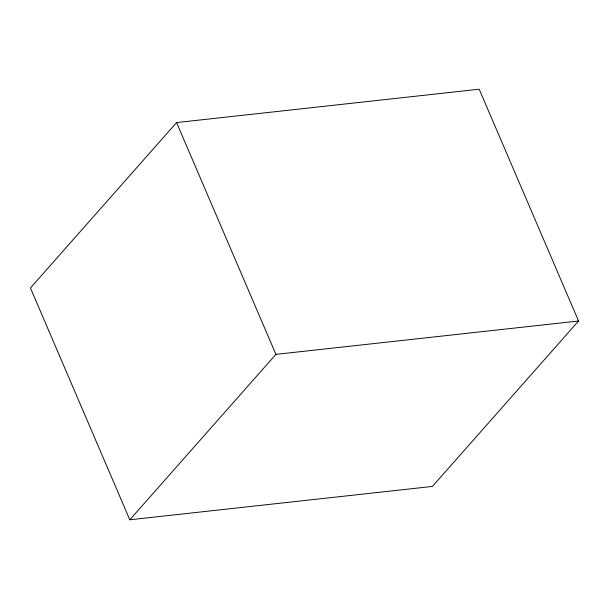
<?xml version="1.0" encoding="UTF-8"?>
<svg xmlns="http://www.w3.org/2000/svg" width="609" height="609" viewBox="0 0 609 609"><rect width="100%" height="100%" fill="white"/><g stroke="black" fill="none" stroke-linecap="round" stroke-linejoin="round"><path stroke-width="0.91" d="M176.572 122.576L30.45 287.988L129.801 519.789L432.428 486.424L578.55 321.012L479.199 89.211L176.572 122.576L275.915 354.369L129.801 519.789M275.915 354.369L578.55 321.012"/></g></svg>
